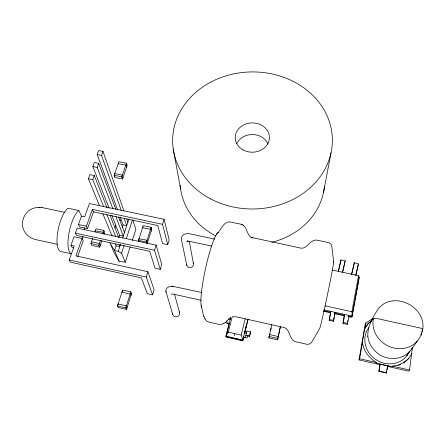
<?xml version="1.0" encoding="UTF-8"?>
<svg xmlns="http://www.w3.org/2000/svg" width="445" height="445" viewBox="0 0 445 445"><rect width="100%" height="100%" fill="white"/><g stroke="black" fill="none" stroke-linecap="round" stroke-linejoin="round"><path stroke-width="0.67" d="M422.744 329.322C426.21 306.755 394.487 290.808 378.923 307.912L378.717 308.101C373.244 316.573 367.32 326.035 367.831 336.492C368.872 344.797 374.312 352.017 381.654 355.883C389.075 359.465 398.114 359.504 405.239 355.171C410.657 351.811 413.527 345.982 417.304 341.07M367.831 336.492L367.848 336.064M280.472 326.675L277.53 339.841L268.902 337.889L271.734 324.566M269.381 335.814L268.902 337.889M269.475 334.534L278.142 336.498M277.53 339.841L280.356 326.502M277.663 339.168L277.791 338.067M334.084 317.09L333.561 321.29L329.228 320.333L330.802 311.378L329.228 320.333M411.814 349.325L412.014 347.962M412.437 347.501L409.511 370.023L408.616 371.169L388.624 366.636L388.913 366.196L379.09 363.971L378.817 364.411L359.009 359.916L365.256 324.238L365.89 322.864L373.294 318.275M165.857 291.303C165.551 287.848 169.412 285.812 172.465 286.291M380.08 363.977L378.879 371.358L386.405 373.071L386.727 371.058M386.939 369.712L387.578 365.679M386.405 373.071L387.818 365.312M378.879 371.358L380.202 364.283M373.26 319.31L373.522 318.815A3.137 1.018 10.7 0 1 377.043 318.537L420.208 328.026A3.198 1.018 9.7 0 1 422.667 329.623L420.981 335.43M372.921 319.449L368.004 323.532L364.683 328.638L362.147 343.123L362.458 342.483C363.654 350.977 369.216 358.47 376.676 362.58L376.32 363.176L391.878 366.702L392.279 366.118L397.947 365.2L404.01 362.419L408.961 358.147M359.009 359.916L359.616 358.714L362.458 342.483M364.995 327.965L365.89 322.864M347.812 321.802L347.695 320.661M347.907 316.651L349.937 317.096L351.845 316.929L352.179 316.084L351.906 311.728L358.542 275.678L332.165 270.043M354.698 301.382L351.845 316.929L348.368 316.161L348.685 315.316L348.396 319.443L347.339 324.349L342.995 323.387L344.391 314.37L344.046 318.481L342.995 323.387M354.949 300.03L358.67 279.749M358.542 275.678L359.26 277.496L352.179 316.084L324.021 309.881M358.186 264.658L357.563 267.929M347.339 324.349L347.578 323.076M355.933 275.093L358.531 263.663L354.315 262.767L351.734 274.198M323.443 192.73L331.036 152.774M334.395 315.255L335.074 312.318L333.561 321.29M338.317 271.545L340.953 259.941L345.153 260.831L342.617 272.251M340.953 259.941L338.439 271.355M351.561 274.376L354.315 262.767M355.744 275.266L356.172 273.258M342.483 272.435L342.822 270.821M344.213 265.092L345.153 260.831M342.906 270.432L343.228 269.041M269.525 335.163L269.826 333.861M270.566 330.607L271.161 328.004M344.124 265.481L343.29 268.808M356.261 272.885L356.573 271.634M249.534 335.903L247.648 335.469A1.936 0.54 14 0 0 245.773 335.602L245.807 337.104A1.096 0.306 14 0 1 244.75 337.176L243.682 336.932L243.699 337.399L245.112 337.716A2.748 0.762 14 0 0 247.392 337.566L247.398 335.953L249.539 336.376L250.535 331.736L248.649 331.308A1.93 0.545 14 0 0 246.78 331.447M249.539 336.376L250.535 331.736M245.79 335.53L246.791 331.38M244.516 332.877L245.162 330.234M245.484 328.911L246.447 324.945M247.253 321.635L247.893 318.993M247.915 319.51L242.586 340.814L226.666 337.182L225.938 336.626L230.655 317.307M243.699 337.399L242.942 340.503L225.938 336.626L226.716 333.539M248.082 319.349L244.694 333.283L244.683 332.81L245.746 333.049A1.096 0.312 14 0 0 246.769 333.049M232.212 316.684L228.302 332.176L225.888 336.153L242.926 340.036L241.196 335.107L245.228 318.642M234.226 335.725L234.743 333.639M226.867 332.955L227.606 330.029M227.751 329.445L229.169 323.843L229.125 323.348L228.074 323.109A1.09 0.312 14.4 0 1 226.983 322.542L226.833 320.962A1.913 0.556 14.5 0 0 226.755 320.795M230.365 319.132L230.699 317.813M357.418 268.541L356.734 271.044M422.288 330.14L422.277 330.179A25.348 23.018 30.5 0 1 421.888 332.159M70.961 245.323L74.22 246.035L69.22 260.002L70.488 262.188L141.427 277.903L147.295 293.667L152.574 294.846L154.098 289.795L147.896 271.728L75.9 255.864L82.086 238.437L74.07 236.696L70.961 245.323L72.207 247.587L73.503 247.871M160.261 269.386L161.746 264.48L156.123 245.112L77.169 228.079L75.355 233.113L76.562 235.444L149.715 251.314L155.06 268.24L160.261 269.386L154.532 250.262L156.123 245.112M167.726 244.667L162.547 224.308L92.382 209.428L93.456 211.887L157.747 225.543L162.597 243.565L167.726 244.667L169.167 239.905L164.094 219.313L89.428 203.543L84.684 216.804L81.474 216.12L78.821 210.541L67.996 208.238L66.934 209.144A22.645 7.559 -77.1 0 0 57.527 233.364A22.645 7.559 -77.1 0 0 61.037 251.542L71.089 253.756M152.574 294.846L146.255 277.046L147.896 271.728M162.547 224.308L164.094 219.313M126.508 309.409L125.768 307.845L130.802 291.881L122.586 290.04L117.486 305.965L118.275 307.54L126.508 309.409L131.509 293.528L130.802 291.881M146.894 243.354L146.5 242.102L151.161 227.323L143.229 225.632L138.501 240.378L138.929 241.635M147.289 243.359L151.723 229.264L151.161 227.323M117.736 305.643L118.131 303.963L126.402 305.837L126.013 307.517L126.586 308.735L127.137 307.406M122.514 290.719L122.041 292.198L130.257 294.045L130.724 292.56L131.275 293.839L130.886 295.497M138.723 240.122L139.018 239.193M143.001 226.766L142.712 227.679L150.644 229.37L151.078 227.996L151.517 229.509L151.15 231.089M119.099 261.271L114.554 250.552L109.954 242.937L114.198 252.855L119.099 261.271L125.24 262.216L130.146 247.075M132.282 240.495L135.909 229.303L132.827 220.13M125.24 262.216L121.563 253.144L124.161 245.223M126.324 238.62L132.393 220.136M121.563 253.144L118.22 251.353L120.567 244.255M122.636 237.992L128.944 218.912M115.327 243.943L116.117 245.857L114.554 250.552L118.22 251.353M118.999 237.202L119.633 235.305L111.867 215.391M122.264 227.384L123.098 224.881L120.222 217.071M114.949 228.118L115.817 225.543M122.492 179.029L121.785 176.871L126.469 163.243L118.887 161.702L114.148 175.297L114.893 177.46L122.492 179.029L127.142 165.457L126.469 163.243M92.671 238.437L90.886 243.554L91.792 245.423L99.686 247.147L98.823 245.284L100.359 240.806M102.828 233.614L103.908 230.471L96.031 228.78L94.941 231.917M99.686 247.147L101.883 240.734M81.474 216.12L78.448 224.53L79.627 226.911L87.537 228.613L86.413 226.244L92.382 209.428M77.575 256.787L83.248 240.739L82.086 238.437M87.537 228.613L93.456 211.887M103.679 206.719L92.777 179.669L94.279 175.519L89.901 174.612L88.388 178.762L99.48 205.601M112.935 208.894L97.188 167.465L98.668 163.371L94.318 162.486L92.827 166.569L109.108 208.321M121.352 210.702L101.532 155.439L102.984 151.411L98.668 150.538L97.199 154.56L117.586 209.907M358.909 278.448L359.26 277.496M411.914 353.558L408.516 358.753L403.576 363.009M406.752 355.789L409.862 350.977M364.683 328.638L367.681 324.221L371.608 320.962M216.348 234.47C220.737 230.938 223.24 220.876 230.521 222.022L240.116 224.035C248.093 224.97 245.646 235.733 252.56 237.986L250.997 237.319L299.585 247.859C307.4 250.346 309.82 238.659 317.263 240.189L328.766 242.625L330.98 244.199L331.82 246.302L333.661 261.944M226.31 321.618L229.553 318.342M78.821 210.541L77.792 211.453A22.684 7.242 -77.2 0 0 68.547 235.755A22.684 7.242 -77.2 0 0 71.756 253.906M201.168 305.442L203.526 315.705L205.356 319.521L206.78 321.068L209.144 322.174L219.274 324.444L221.983 324.244L223.952 323.293M223.49 323.593L225.509 322.297M119.861 220.498L121.04 219.769M187.167 241.157L187.59 241.001L186.867 241.196L188.936 241.212M398.136 365.512L400.556 364.399M171.203 294.045L173.945 294.245L201.29 300.342M232.679 316.779L236.306 316.818L282.825 327.259C291.036 328.299 288.393 340.041 295.864 341.793L307.373 344.374L310.043 343.846L311.661 342.25L319.682 328.527A34.165 0.751 -78.2 0 0 328.015 292.137A34.165 0.751 -78.2 0 0 333.455 261.971M64.976 212.432L44.25 208.01C20.665 202.531 13.267 235.327 37.246 239.922L57.305 244.316M38.932 207.581L39.716 207.609M41.19 207.643L41.991 207.67M172.682 286.302L201.719 292.476M171.837 286.263L173.205 286.324M188.658 241.157L189.481 241.312M97.199 154.56L101.532 155.439M92.827 166.569L97.188 167.465M114.148 175.297L121.785 176.871M88.388 178.762L92.777 179.669M214.713 239.099L190.755 234.003C186.822 232.585 180.269 234.593 181.443 239.755L186.811 265.381M123.098 224.881L126.714 225.654L124.149 218.501M211.714 246.074L189.286 241.279L193.419 263.529M78.448 224.53L86.413 226.244M119.633 235.305L123.265 236.089L115.884 216.665M138.501 240.378L146.5 242.102M75.355 233.113L154.532 250.262M116.117 245.857L119.777 246.652L118.999 244.722M90.886 243.554L98.823 245.284M325.056 305.832L351.906 311.728M323.782 310.743L330.54 312.234M334.801 313.174L344.085 315.221M323.493 311.266L330.952 312.913M334.345 313.658L344.513 315.9M69.22 260.002L146.255 277.046M329.489 319.488L333.833 320.45M343.301 322.547L347.662 323.515M230.154 319.293L229.103 319.054A1.085 0.317 14.4 0 1 228.457 318.843M229.169 323.843L227.773 323.521A2.726 0.784 14.4 0 1 225.431 322.297L225.404 322.202M269.008 336.464L277.691 338.428M359.616 358.714L376.676 362.58M392.279 366.118L409.511 370.023M117.486 305.965L125.768 307.845M228.302 332.176L241.196 335.107M379.107 371.002L386.644 372.715M241.657 224.564L242.136 224.825M242.964 225.265L243.432 225.515M91.631 241.902L99.463 243.421L100.325 245.29M203.71 316.189L203.927 316.651M204.861 318.587L205.089 319.065M95.491 230.827L103.273 232.307L104.108 234.226L104.736 232.401L103.908 230.471M102.912 213.906L112.157 236.273M106.794 214.451L115.622 236.345M94.279 175.519L106.984 207.682M110.037 215.402L118.676 237.268M98.668 163.371L115.767 209.267M118.659 217.027L124.439 232.54M102.984 151.411L123.955 211.019M126.719 218.879L127.871 222.15M114.96 176.793L114.376 175.113L114.743 173.583L122.375 175.152L122.013 176.682L122.559 178.362L123.076 177.316M139.168 238.731L147.084 240.239L146.711 241.846L147.173 243.304L147.679 242.124M118.381 163.638L125.963 165.178L126.397 163.916L126.925 165.635L126.564 167.142M165.813 290.935L172.727 314.454M174.484 294.151L179.541 312.501M173.227 148.969L180.598 189.008M165.935 291.881L165.979 292.237M324.427 186.483A72.346 63.718 -0.3 0 1 271.711 242.308M215.947 236.022A72.346 63.718 -0.3 0 1 180.186 185.265M236.84 143.568A16.654 14.379 -0.4 0 1 252.638 134.535A16.654 14.379 -0.4 0 1 267.979 144.074M201.819 307.217A38.587 5.212 -77.6 0 1 205.457 268.902A38.587 5.212 -77.6 0 1 218.184 232.301M193.074 262.778A3.432 3.165 -12.1 0 1 191.005 267.501A3.432 3.165 -12.1 0 1 186.7 264.564M179.19 311.706A3.543 3.343 -20.8 0 1 177.021 316.707A3.543 3.343 -20.8 0 1 172.615 313.586M409.194 351.912A23.668 21.688 32.6 0 1 376.848 360.244A23.668 21.688 32.6 0 1 368.816 327.637M420.575 335.964A25.348 23.018 30.5 0 1 390.955 347.167A25.348 23.018 30.5 0 1 373.255 319.393M421.532 333.461A25.348 23.018 30.5 0 1 420.842 335.358M84.722 227.918A22.684 7.242 -77.2 0 1 84.461 229.592M82.97 236.317A22.684 7.242 -77.2 0 1 82.164 239.032M210.858 199.032A79.866 68.536 -0.5 0 0 332.348 141.988A79.866 68.536 -0.5 0 0 214.312 80.356A79.866 68.536 -0.5 0 0 210.858 199.032M243.02 149.876A17.099 14.657 -0.5 0 0 269.392 138.256A17.099 14.657 -0.5 0 0 244.533 124.517A17.099 14.657 -0.5 0 0 243.02 149.876"/></g></svg>
